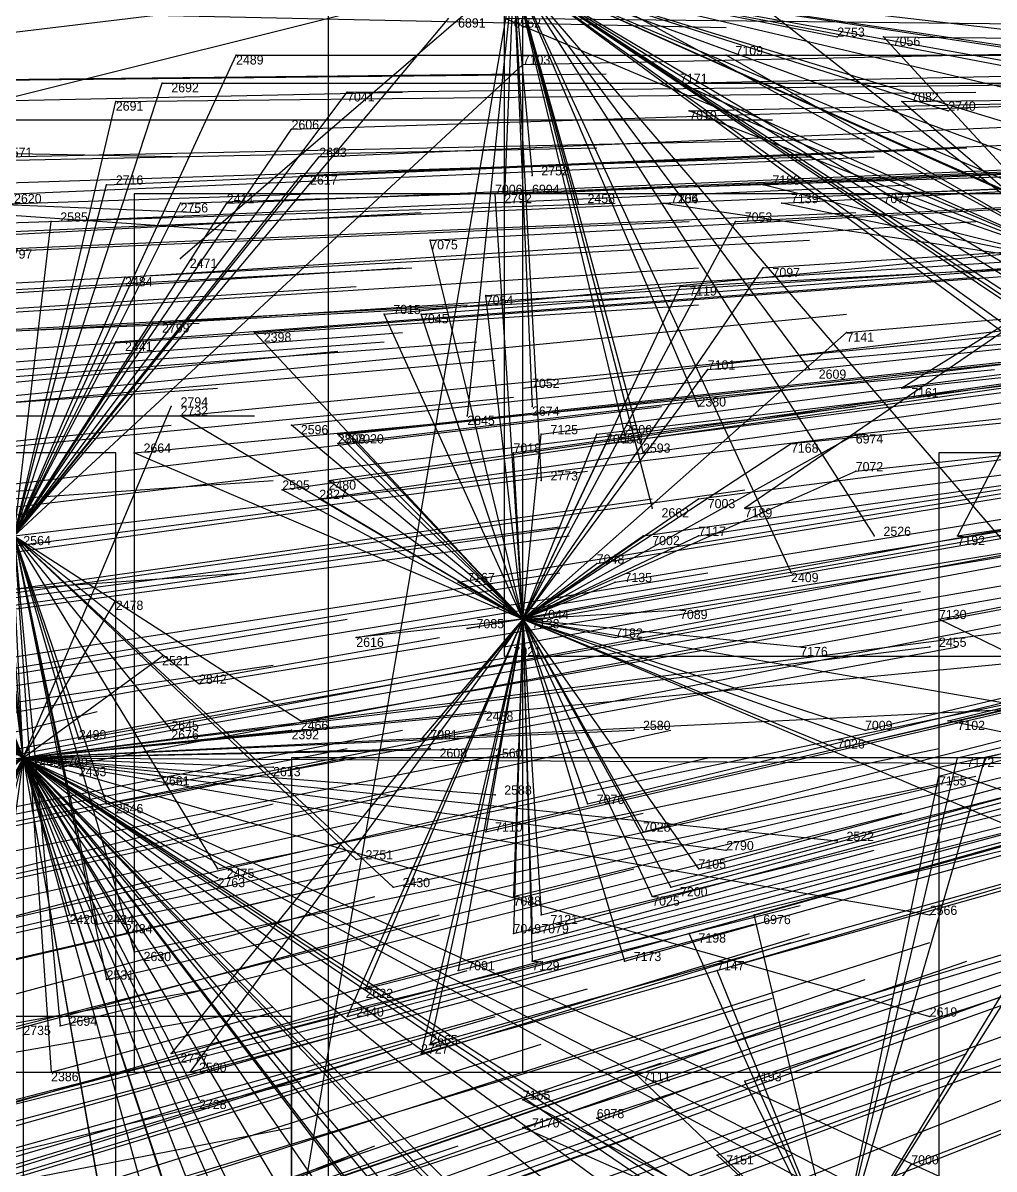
# Model space of a CAD drawing. Extents: x -0.5 to 0.59, y -0.5 to 0.59.
# Drawn here: x -0.406 to -0.301, y -0.1195 to 0.0045 of the extents above; entities that cross this region are included whole.
import ezdxf

# ---------------------------------------------------------------- set-up
doc = ezdxf.new("R2010")
doc.units = 0
for name, color, linetype in [('Clients', 3, 'CONTINUOUS'), ('Facilities', 3, 'CONTINUOUS'), ('Facilities_lines', 3, 'CONTINUOUS'), ('Min_max_boxes', 1, 'CONTINUOUS'), ('Normals', 1, 'CONTINUOUS'), ('Source_points', 5, 'CONTINUOUS'), ('Text', 3, 'CONTINUOUS')]:
    doc.layers.add(name, color=color, linetype=linetype)

msp = doc.modelspace()

# ---------------------------------------------------------------- linework, layer by layer
at = {"layer": 'Clients', "color": 5}
for p in [(-0.318, 0.003, -1.25), (-0.313, 0.003, -0.782), (-0.383, 0.001, -0.959), (-0.352, 0, -0.881), (-0.33, 0.001, -0.824), (-0.391, -0.002, -0.977), (-0.335, -0.002, -0.838), (-0.371, -0.003, -0.928), (-0.396, -0.004, -0.991), (-0.311, -0.004, -0.777), (-0.334, -0.005, -0.836), (-0.306, -0.005, -1.25), (-0.377, -0.007, -0.943), (-0.374, -0.01, -0.936), (-0.376, -0.012, -0.94), (-0.351, -0.012, -1.25), (-0.397, -0.013, -0.992), (-0.326, -0.013, -0.815), (-0.355, -0.014, -0.889), (-0.352, -0.014, -0.88), (-0.313, -0.014, -0.784), (-0.389, -0.015, -0.973), (-0.384, -0.015, -0.961), (-0.354, -0.015, -1.25), (-0.346, -0.015, -1.25), (-0.337, -0.015, -0.843), (-0.337, -0.015, -0.843), (-0.324, -0.015, -0.811), (-0.403, -0.017, -1.008), (-0.329, -0.017, -0.823), (-0.362, -0.019, -0.907), (-0.389, -0.021, -1.25), (-0.326, -0.022, -0.816), (-0.395, -0.023, -0.99), (-0.335, -0.024, -0.839), (-0.356, -0.025, -0.893), (-0.367, -0.027, -0.919), (-0.363, -0.027, -0.911), (-0.392, -0.028, -0.982), (-0.381, -0.029, -0.954), (-0.317, -0.029, -0.797), (-0.396, -0.03, -0.992), (-0.332, -0.033, -0.834), (-0.321, -0.033, -1.25), (-0.352, -0.035, -0.884), (-0.311, -0.035, -0.782), (-0.39, -0.037, -1.25), (-0.351, -0.037, -1.25), (-0.333, -0.037, -1.25), (-0.389, -0.038, -0.978), (-0.358, -0.038, -1.25), (-0.377, -0.039, -0.947), (-0.372, -0.04, -0.936), (-0.371, -0.04, -0.932), (-0.35, -0.04, -0.88), (-0.344, -0.04, -0.865), (-0.341, -0.04, -1.25), (-0.316, -0.04, -0.796), (-0.394, -0.042, -0.99), (-0.372, -0.041, -0.937), (-0.353, -0.042, -0.89), (-0.343, -0.041, -0.862), (-0.339, -0.042, -1.25), (-0.323, -0.041, -0.815), (-0.316, -0.044, -0.798), (-0.373, -0.045, -0.94), (-0.35, -0.045, -1.25), (-0.378, -0.046, -0.953), (-0.374, -0.047, -0.943), (-0.333, -0.047, -0.841), (-0.338, -0.048, -1.25), (-0.328, -0.048, -0.83), (-0.339, -0.051, -0.857), (-0.333, -0.051, -0.843), (-0.314, -0.051, -1.25), (-0.305, -0.051, -0.774), (-0.344, -0.054, -0.871), (-0.323, -0.055, -1.25), (-0.359, -0.056, -0.907), (-0.342, -0.056, -0.866), (-0.396, -0.058, -1.25), (-0.335, -0.059, -0.851), (-0.35, -0.06, -0.888), (-0.307, -0.06, -0.782), (-0.37, -0.062, -0.939), (-0.358, -0.061, -0.907), (-0.342, -0.062, -0.87), (-0.354, -0.063, -0.898), (-0.322, -0.063, -0.821), (-0.308, -0.063, -1.25), (-0.391, -0.064, -1.25), (-0.387, -0.067, -0.982), (-0.356, -0.07, -1.25), (-0.376, -0.071, -0.958), (-0.306, -0.071, -0.784), (-0.4, -0.073, -1.016), (-0.39, -0.072, -1.25), (-0.39, -0.072, -0.991), (-0.377, -0.072, -1.25), (-0.363, -0.073, -0.926), (-0.34, -0.072, -1.25), (-0.315, -0.072, -0.808), (-0.362, -0.074, -1.25), (-0.355, -0.074, -1.25), (-0.318, -0.074, -0.816), (-0.305, -0.075, -0.785), (-0.302, -0.075, -0.777), (-0.402, -0.076, -1.023), (-0.4, -0.076, -1.25), (-0.379, -0.076, -1.25), (-0.391, -0.077, -1.25), (-0.307, -0.077, -0.792), (-0.355, -0.079, -1.25), (-0.397, -0.08, -1.011), (-0.345, -0.08, -0.885), (-0.356, -0.083, -0.913), (-0.339, -0.083, -0.873), (-0.318, -0.084, -1.25), (-0.33, -0.085, -1.25), (-0.37, -0.086, -0.948), (-0.385, -0.087, -0.986), (-0.385, -0.088, -1.25), (-0.333, -0.087, -0.861), (-0.366, -0.089, -0.941), (-0.336, -0.089, -0.869), (-0.353, -0.09, -0.911), (-0.338, -0.09, -0.875), (-0.401, -0.092, -1.25), (-0.398, -0.093, -1.021), (-0.395, -0.093, -1.25), (-0.35, -0.092, -0.905), (-0.327, -0.092, -0.848), (-0.308, -0.092, -1.25), (-0.353, -0.094, -0.913), (-0.351, -0.094, -0.908), (-0.334, -0.094, -0.867), (-0.394, -0.096, -1.013), (-0.351, -0.097, -0.912), (-0.341, -0.097, -0.885), (-0.397, -0.099, -1.023), (-0.359, -0.098, -0.929), (-0.331, -0.098, -0.864), (-0.369, -0.1, -0.956), (-0.402, -0.104, -1.037), (-0.371, -0.103, -0.962), (-0.308, -0.103, -1.25), (-0.406, -0.105, -1.25), (-0.362, -0.106, -0.944), (-0.39, -0.107, -1.01), (-0.363, -0.107, -0.947), (-0.403, -0.109, -1.045), (-0.388, -0.109, -1.006), (-0.34, -0.109, -0.892), (-0.328, -0.11, -0.864), (-0.387, -0.112, -1.25), (-0.352, -0.112, -0.924), (-0.344, -0.114, -0.906), (-0.352, -0.115, -0.925), (-0.331, -0.118, -0.877), (-0.31, -0.119, -0.831)]:
    msp.add_point(p, dxfattribs=at)
at = {"layer": 'Facilities', "color": 3}
for p in [(-0.352, -0.06, -0.893), (-0.406, -0.075, -1.25)]:
    msp.add_point(p, dxfattribs=at)
at = {"layer": 'Facilities_lines', "color": 3}
for p, q in [((-0.406, -0.075, -1.25), (-0.417, 0.139, -1.25)), ((-0.406, -0.075, -1.25), (-0.423, 0.138, -1.25)), ((-0.406, -0.075, -1.25), (-0.429, 0.137, -1.25)), ((-0.406, -0.075, -1.25), (-0.455, 0.015, -1.25)), ((-0.406, -0.075, -1.25), (-0.451, 0.015, -1.25)), ((-0.406, -0.075, -1.25), (-0.446, 0.014, -1.25)), ((-0.353, 0.01, -1.25), (-0.419, 0.002, -1.25)), ((-0.353, 0.01, -1.25), (-0.413, -0.005, -1.25)), ((-0.353, 0.01, -1.25), (-0.389, -0.021, -1.25)), ((-0.353, 0.01, -1.25), (-0.387, -0.188, -1.25)), ((-0.353, 0.01, -1.25), (-0.358, -0.038, -1.25)), ((-0.353, 0.01, -1.25), (-0.354, -0.015, -1.25)), ((-0.353, 0.01, -1.25), (-0.323, -0.055, -1.25)), ((-0.353, 0.01, -1.25), (-0.341, -0.04, -1.25)), ((-0.353, 0.01, -1.25), (-0.314, -0.051, -1.25)), ((-0.353, 0.01, -1.25), (-0.339, -0.042, -1.25)), ((-0.353, 0.01, -1.25), (-0.275, -0.046, -1.25)), ((-0.353, 0.01, -1.25), (-0.298, -0.054, -1.25)), ((-0.353, 0.01, -1.25), (-0.338, -0.048, -1.25)), ((-0.353, 0.01, -1.25), (-0.256, -0.055, -1.25)), ((-0.353, 0.01, -1.25), (-0.35, -0.045, -1.25)), ((-0.353, 0.01, -1.25), (-0.281, -0.043, -1.25)), ((-0.353, 0.01, -1.25), (-0.333, -0.037, -1.25)), ((-0.353, 0.01, -1.25), (-0.282, -0.037, -1.25)), ((-0.353, 0.01, -1.25), (-0.351, -0.037, -1.25)), ((-0.353, 0.01, -1.25), (-0.282, -0.034, -1.25)), ((-0.353, 0.01, -1.25), (-0.321, -0.033, -1.25)), ((-0.353, 0.01, -1.25), (-0.289, -0.028, -1.25)), ((-0.353, 0.01, -1.25), (-0.29, -0.031, -1.25)), ((-0.353, 0.01, -1.25), (-0.346, -0.015, -1.25)), ((-0.353, 0.01, -1.25), (-0.351, -0.012, -1.25)), ((-0.353, 0.01, -1.25), (-0.318, 0.003, -1.25)), ((-0.353, 0.01, -1.25), (-0.299, -0.014, -1.25)), ((-0.353, 0.01, -1.25), (-0.249, -0.006, -1.25)), ((-0.353, 0.01, -1.25), (-0.238, -0.012, -1.25)), ((-0.353, 0.01, -1.25), (-0.285, -0.006, -1.25)), ((-0.353, 0.01, -1.25), (-0.275, -0.023, -1.25)), ((-0.353, 0.01, -1.25), (-0.259, -0.007, -1.25)), ((-0.353, 0.01, -1.25), (-0.306, -0.005, -1.25)), ((-0.353, 0.01, -1.25), (-0.259, -0.032, -1.25)), ((-0.353, 0.01, -1.25), (-0.293, 0.001, -1.25)), ((-0.353, 0.01, -1.25), (-0.293, 0.003, -1.25)), ((-0.353, 0.01, -1.25), (-0.235, -0.026, -1.25)), ((-0.353, 0.01, -1.25), (-0.219, -0.039, -1.25)), ((-0.29, -0.022, -0.728), (-0.343, 0.007, -0.857)), ((-0.29, -0.022, -0.728), (-0.327, 0.007, -0.819)), ((-0.407, -0.051, -1.025), (-0.36, 0.005, -0.9)), ((-0.29, -0.022, -0.728), (-0.354, 0.005, -0.885)), ((-0.406, -0.075, -1.25), (-0.437, 0.003, -1.25)), ((-0.29, -0.022, -0.728), (-0.313, 0.003, -0.782)), ((-0.406, -0.075, -1.25), (-0.475, 0, -1.25)), ((-0.407, -0.051, -1.025), (-0.383, 0.001, -0.959)), ((-0.407, -0.051, -1.025), (-0.352, 0, -0.881)), ((-0.29, -0.022, -0.728), (-0.33, 0.001, -0.824)), ((-0.406, -0.075, -1.25), (-0.479, -0.001, -1.25)), ((-0.407, -0.051, -1.025), (-0.391, -0.002, -0.977)), ((-0.29, -0.022, -0.728), (-0.335, -0.002, -0.838)), ((-0.407, -0.051, -1.025), (-0.371, -0.003, -0.928)), ((-0.407, -0.051, -1.025), (-0.396, -0.004, -0.991)), ((-0.29, -0.022, -0.728), (-0.311, -0.004, -0.777)), ((-0.406, -0.075, -1.25), (-0.447, -0.006, -1.25)), ((-0.29, -0.022, -0.728), (-0.334, -0.005, -0.836)), ((-0.407, -0.051, -1.025), (-0.377, -0.007, -0.943)), ((-0.407, -0.051, -1.025), (-0.374, -0.01, -0.936)), ((-0.407, -0.051, -1.025), (-0.376, -0.012, -0.94)), ((-0.407, -0.051, -1.025), (-0.397, -0.013, -0.992)), ((-0.29, -0.022, -0.728), (-0.326, -0.013, -0.815)), ((-0.352, -0.06, -0.893), (-0.355, -0.014, -0.889)), ((-0.352, -0.06, -0.893), (-0.352, -0.014, -0.88)), ((-0.29, -0.022, -0.728), (-0.313, -0.014, -0.784)), ((-0.407, -0.051, -1.025), (-0.384, -0.015, -0.961)), ((-0.407, -0.051, -1.025), (-0.389, -0.015, -0.973)), ((-0.29, -0.022, -0.728), (-0.337, -0.015, -0.843)), ((-0.29, -0.022, -0.728), (-0.337, -0.015, -0.843)), ((-0.29, -0.022, -0.728), (-0.324, -0.015, -0.811)), ((-0.406, -0.075, -1.25), (-0.465, -0.017, -1.25)), ((-0.407, -0.051, -1.025), (-0.403, -0.017, -1.008)), ((-0.352, -0.06, -0.893), (-0.329, -0.017, -0.823)), ((-0.352, -0.06, -0.893), (-0.362, -0.019, -0.907)), ((-0.406, -0.075, -1.25), (-0.413, -0.02, -1.25)), ((-0.352, -0.06, -0.893), (-0.326, -0.022, -0.816)), ((-0.29, -0.022, -0.728), (-0.328, -0.048, -0.83)), ((-0.29, -0.022, -0.728), (-0.311, -0.035, -0.782)), ((-0.29, -0.022, -0.728), (-0.305, -0.051, -0.774)), ((-0.407, -0.051, -1.025), (-0.395, -0.023, -0.99)), ((-0.352, -0.06, -0.893), (-0.335, -0.024, -0.839)), ((-0.406, -0.075, -1.25), (-0.445, -0.026, -1.25)), ((-0.352, -0.06, -0.893), (-0.356, -0.025, -0.893)), ((-0.352, -0.06, -0.893), (-0.367, -0.027, -0.919)), ((-0.352, -0.06, -0.893), (-0.363, -0.027, -0.911)), ((-0.406, -0.075, -1.25), (-0.434, -0.028, -1.25)), ((-0.407, -0.051, -1.025), (-0.392, -0.028, -0.982)), ((-0.352, -0.06, -0.893), (-0.381, -0.029, -0.954)), ((-0.352, -0.06, -0.893), (-0.317, -0.029, -0.797)), ((-0.406, -0.075, -1.25), (-0.47, -0.03, -1.25)), ((-0.407, -0.051, -1.025), (-0.396, -0.03, -0.992)), ((-0.352, -0.06, -0.893), (-0.332, -0.033, -0.834)), ((-0.352, -0.06, -0.893), (-0.352, -0.035, -0.884)), ((-0.406, -0.075, -1.25), (-0.433, -0.037, -1.25)), ((-0.406, -0.075, -1.25), (-0.39, -0.037, -1.25)), ((-0.352, -0.06, -0.893), (-0.389, -0.038, -0.978)), ((-0.352, -0.06, -0.893), (-0.377, -0.039, -0.947)), ((-0.352, -0.06, -0.893), (-0.372, -0.04, -0.936)), ((-0.352, -0.06, -0.893), (-0.371, -0.04, -0.932)), ((-0.352, -0.06, -0.893), (-0.316, -0.04, -0.796)), ((-0.352, -0.06, -0.893), (-0.344, -0.04, -0.865)), ((-0.352, -0.06, -0.893), (-0.35, -0.04, -0.88)), ((-0.406, -0.075, -1.25), (-0.442, -0.041, -1.25)), ((-0.352, -0.06, -0.893), (-0.394, -0.042, -0.99)), ((-0.352, -0.06, -0.893), (-0.372, -0.041, -0.937)), ((-0.352, -0.06, -0.893), (-0.353, -0.042, -0.89)), ((-0.352, -0.06, -0.893), (-0.343, -0.041, -0.862)), ((-0.352, -0.06, -0.893), (-0.323, -0.041, -0.815)), ((-0.352, -0.06, -0.893), (-0.316, -0.044, -0.798)), ((-0.352, -0.06, -0.893), (-0.373, -0.045, -0.94)), ((-0.406, -0.075, -1.25), (-0.436, -0.047, -1.25)), ((-0.352, -0.06, -0.893), (-0.378, -0.046, -0.953)), ((-0.352, -0.06, -0.893), (-0.374, -0.047, -0.943)), ((-0.352, -0.06, -0.893), (-0.333, -0.047, -0.841)), ((-0.407, -0.051, -1.025), (-0.403, -0.109, -1.045)), ((-0.407, -0.051, -1.025), (-0.398, -0.093, -1.021)), ((-0.407, -0.051, -1.025), (-0.366, -0.089, -0.941)), ((-0.407, -0.051, -1.025), (-0.376, -0.071, -0.958)), ((-0.407, -0.051, -1.025), (-0.385, -0.087, -0.986)), ((-0.407, -0.051, -1.025), (-0.4, -0.073, -1.016)), ((-0.407, -0.051, -1.025), (-0.397, -0.099, -1.023)), ((-0.407, -0.051, -1.025), (-0.397, -0.08, -1.011)), ((-0.407, -0.051, -1.025), (-0.394, -0.096, -1.013)), ((-0.407, -0.051, -1.025), (-0.39, -0.072, -0.991)), ((-0.407, -0.051, -1.025), (-0.402, -0.104, -1.037)), ((-0.407, -0.051, -1.025), (-0.37, -0.086, -0.948)), ((-0.407, -0.051, -1.025), (-0.402, -0.076, -1.023)), ((-0.407, -0.051, -1.025), (-0.387, -0.067, -0.982)), ((-0.352, -0.06, -0.893), (-0.339, -0.051, -0.857)), ((-0.352, -0.06, -0.893), (-0.333, -0.051, -0.843)), ((-0.406, -0.075, -1.25), (-0.446, -0.054, -1.25)), ((-0.352, -0.06, -0.893), (-0.344, -0.054, -0.871)), ((-0.352, -0.06, -0.893), (-0.359, -0.056, -0.907)), ((-0.352, -0.06, -0.893), (-0.342, -0.056, -0.866)), ((-0.406, -0.075, -1.25), (-0.396, -0.058, -1.25)), ((-0.352, -0.06, -0.893), (-0.335, -0.059, -0.851)), ((-0.406, -0.075, -1.25), (-0.289, -0.06, -1.25)), ((-0.352, -0.06, -0.893), (-0.39, -0.107, -1.01)), ((-0.352, -0.06, -0.893), (-0.388, -0.109, -1.006)), ((-0.352, -0.06, -0.893), (-0.371, -0.103, -0.962)), ((-0.352, -0.06, -0.893), (-0.37, -0.062, -0.939)), ((-0.352, -0.06, -0.893), (-0.369, -0.1, -0.956)), ((-0.352, -0.06, -0.893), (-0.363, -0.073, -0.926)), ((-0.352, -0.06, -0.893), (-0.363, -0.107, -0.947)), ((-0.352, -0.06, -0.893), (-0.362, -0.106, -0.944)), ((-0.352, -0.06, -0.893), (-0.359, -0.098, -0.929)), ((-0.352, -0.06, -0.893), (-0.358, -0.061, -0.907)), ((-0.352, -0.06, -0.893), (-0.356, -0.083, -0.913)), ((-0.352, -0.06, -0.893), (-0.354, -0.063, -0.898)), ((-0.352, -0.06, -0.893), (-0.353, -0.094, -0.913)), ((-0.352, -0.06, -0.893), (-0.353, -0.09, -0.911)), ((-0.352, -0.06, -0.893), (-0.35, -0.06, -0.888)), ((-0.352, -0.06, -0.893), (-0.298, -0.083, -0.773)), ((-0.352, -0.06, -0.893), (-0.338, -0.09, -0.875)), ((-0.352, -0.06, -0.893), (-0.339, -0.083, -0.873)), ((-0.352, -0.06, -0.893), (-0.345, -0.08, -0.885)), ((-0.352, -0.06, -0.893), (-0.351, -0.094, -0.908)), ((-0.352, -0.06, -0.893), (-0.296, -0.08, -0.766)), ((-0.352, -0.06, -0.893), (-0.333, -0.087, -0.861)), ((-0.352, -0.06, -0.893), (-0.35, -0.092, -0.905)), ((-0.352, -0.06, -0.893), (-0.351, -0.097, -0.912)), ((-0.352, -0.06, -0.893), (-0.315, -0.072, -0.808)), ((-0.352, -0.06, -0.893), (-0.318, -0.074, -0.816)), ((-0.352, -0.06, -0.893), (-0.341, -0.097, -0.885)), ((-0.352, -0.06, -0.893), (-0.322, -0.063, -0.821)), ((-0.352, -0.06, -0.893), (-0.342, -0.062, -0.87)), ((-0.352, -0.06, -0.893), (-0.283, -0.072, -0.731)), ((-0.352, -0.06, -0.893), (-0.336, -0.089, -0.869)), ((-0.268, -0.079, -0.698), (-0.307, -0.06, -0.782)), ((-0.406, -0.075, -1.25), (-0.26, -0.061, -1.25)), ((-0.406, -0.075, -1.25), (-0.308, -0.063, -1.25)), ((-0.406, -0.075, -1.25), (-0.391, -0.064, -1.25)), ((-0.406, -0.075, -1.25), (-0.264, -0.068, -1.25)), ((-0.406, -0.075, -1.25), (-0.356, -0.07, -1.25)), ((-0.268, -0.079, -0.698), (-0.306, -0.071, -0.784)), ((-0.406, -0.075, -1.25), (-0.377, -0.072, -1.25)), ((-0.406, -0.075, -1.25), (-0.34, -0.072, -1.25)), ((-0.406, -0.075, -1.25), (-0.39, -0.072, -1.25)), ((-0.406, -0.075, -1.25), (-0.355, -0.074, -1.25)), ((-0.406, -0.075, -1.25), (-0.362, -0.074, -1.25)), ((-0.406, -0.075, -1.25), (-0.455, -0.093, -1.25)), ((-0.406, -0.075, -1.25), (-0.437, -0.089, -1.25)), ((-0.406, -0.075, -1.25), (-0.433, -0.099, -1.25)), ((-0.406, -0.075, -1.25), (-0.431, -0.144, -1.25)), ((-0.406, -0.075, -1.25), (-0.426, -0.078, -1.25)), ((-0.406, -0.075, -1.25), (-0.425, -0.149, -1.25)), ((-0.406, -0.075, -1.25), (-0.425, -0.118, -1.25)), ((-0.406, -0.075, -1.25), (-0.423, -0.087, -1.25)), ((-0.406, -0.075, -1.25), (-0.422, -0.106, -1.25)), ((-0.406, -0.075, -1.25), (-0.421, -0.103, -1.25)), ((-0.406, -0.075, -1.25), (-0.415, -0.139, -1.25)), ((-0.406, -0.075, -1.25), (-0.342, -0.153, -1.25)), ((-0.406, -0.075, -1.25), (-0.328, -0.128, -1.25)), ((-0.406, -0.075, -1.25), (-0.266, -0.147, -1.25)), ((-0.406, -0.075, -1.25), (-0.286, -0.153, -1.25)), ((-0.406, -0.075, -1.25), (-0.4, -0.076, -1.25)), ((-0.406, -0.075, -1.25), (-0.395, -0.093, -1.25)), ((-0.406, -0.075, -1.25), (-0.351, -0.14, -1.25)), ((-0.406, -0.075, -1.25), (-0.401, -0.092, -1.25)), ((-0.406, -0.075, -1.25), (-0.237, -0.076, -1.25)), ((-0.406, -0.075, -1.25), (-0.286, -0.14, -1.25)), ((-0.406, -0.075, -1.25), (-0.337, -0.165, -1.25)), ((-0.406, -0.075, -1.25), (-0.392, -0.155, -1.25)), ((-0.406, -0.075, -1.25), (-0.352, -0.146, -1.25)), ((-0.406, -0.075, -1.25), (-0.318, -0.084, -1.25)), ((-0.406, -0.075, -1.25), (-0.355, -0.126, -1.25)), ((-0.406, -0.075, -1.25), (-0.366, -0.196, -1.25)), ((-0.406, -0.075, -1.25), (-0.266, -0.139, -1.25)), ((-0.406, -0.075, -1.25), (-0.308, -0.092, -1.25)), ((-0.406, -0.075, -1.25), (-0.406, -0.13, -1.25)), ((-0.406, -0.075, -1.25), (-0.355, -0.079, -1.25)), ((-0.406, -0.075, -1.25), (-0.377, -0.141, -1.25)), ((-0.406, -0.075, -1.25), (-0.379, -0.076, -1.25)), ((-0.406, -0.075, -1.25), (-0.308, -0.103, -1.25)), ((-0.406, -0.075, -1.25), (-0.293, -0.15, -1.25)), ((-0.406, -0.075, -1.25), (-0.391, -0.077, -1.25)), ((-0.406, -0.075, -1.25), (-0.393, -0.149, -1.25)), ((-0.406, -0.075, -1.25), (-0.282, -0.166, -1.25)), ((-0.406, -0.075, -1.25), (-0.359, -0.154, -1.25)), ((-0.406, -0.075, -1.25), (-0.367, -0.156, -1.25)), ((-0.406, -0.075, -1.25), (-0.387, -0.112, -1.25)), ((-0.406, -0.075, -1.25), (-0.406, -0.105, -1.25)), ((-0.406, -0.075, -1.25), (-0.355, -0.149, -1.25)), ((-0.406, -0.075, -1.25), (-0.326, -0.159, -1.25)), ((-0.406, -0.075, -1.25), (-0.385, -0.088, -1.25)), ((-0.406, -0.075, -1.25), (-0.38, -0.142, -1.25)), ((-0.406, -0.075, -1.25), (-0.33, -0.085, -1.25)), ((-0.406, -0.075, -1.25), (-0.381, -0.151, -1.25)), ((-0.406, -0.075, -1.25), (-0.374, -0.191, -1.25)), ((-0.406, -0.075, -1.25), (-0.343, -0.126, -1.25)), ((-0.406, -0.075, -1.25), (-0.347, -0.136, -1.25)), ((-0.318, -0.13, -0.86), (-0.302, -0.075, -0.777)), ((-0.318, -0.13, -0.86), (-0.305, -0.075, -0.785)), ((-0.318, -0.13, -0.86), (-0.307, -0.077, -0.792)), ((-0.318, -0.13, -0.86), (-0.289, -0.084, -0.753)), ((-0.318, -0.13, -0.86), (-0.327, -0.092, -0.848)), ((-0.318, -0.13, -0.86), (-0.295, -0.092, -0.772)), ((-0.318, -0.13, -0.86), (-0.334, -0.094, -0.867)), ((-0.318, -0.13, -0.86), (-0.331, -0.098, -0.864)), ((-0.318, -0.13, -0.86), (-0.34, -0.109, -0.892)), ((-0.318, -0.13, -0.86), (-0.328, -0.11, -0.864)), ((-0.318, -0.13, -0.86), (-0.352, -0.112, -0.924)), ((-0.318, -0.13, -0.86), (-0.344, -0.114, -0.906)), ((-0.318, -0.13, -0.86), (-0.352, -0.115, -0.925)), ((-0.318, -0.13, -0.86), (-0.331, -0.118, -0.877)), ((-0.318, -0.13, -0.86), (-0.31, -0.119, -0.831))]:
    msp.add_line(p, q, dxfattribs=at)
at = {"layer": 'Min_max_boxes', "color": 1}
for p, q in [((-0.354, 0.035, -0.885), (-0.354, -0.064, -0.885)), ((-0.354, 0.035, -0.566), (-0.354, -0.064, -0.566)), ((-0.373, -0.3, -1.25), (-0.373, 0.031, -1.25)), ((-0.373, -0.3, -1.237), (-0.373, 0.031, -1.237)), ((-0.352, -0.109, -1.178), (-0.352, 0.009, -1.178)), ((-0.352, -0.109, -0.881), (-0.352, 0.009, -0.881)), ((-0.283, -0.014, -1.01), (-0.394, -0.014, -1.01)), ((-0.394, -0.014, -1.01), (-0.394, -0.109, -1.01)), ((-0.283, -0.014, -0.731), (-0.394, -0.014, -0.731)), ((-0.394, -0.014, -0.731), (-0.394, -0.109, -0.731)), ((-0.394, -0.014, -1.01), (-0.394, -0.014, -0.731)), ((-0.396, -0.042, -1.25), (-0.496, -0.042, -1.25)), ((-0.396, -0.042, -1.199), (-0.496, -0.042, -1.199)), ((-0.396, -0.298, -1.25), (-0.396, -0.042, -1.25)), ((-0.396, -0.298, -1.199), (-0.396, -0.042, -1.199)), ((-0.396, -0.042, -1.25), (-0.396, -0.042, -1.199)), ((-0.224, -0.042, -0.825), (-0.307, -0.042, -0.825)), ((-0.307, -0.042, -0.825), (-0.307, -0.136, -0.825)), ((-0.224, -0.042, -0.582), (-0.307, -0.042, -0.582)), ((-0.307, -0.042, -0.582), (-0.307, -0.136, -0.582)), ((-0.307, -0.042, -0.825), (-0.307, -0.042, -0.582)), ((-0.354, -0.064, -0.885), (-0.226, -0.064, -0.885)), ((-0.354, -0.064, -0.566), (-0.226, -0.064, -0.566)), ((-0.354, -0.064, -0.885), (-0.354, -0.064, -0.566)), ((-0.265, -0.075, -1.01), (-0.377, -0.075, -1.01)), ((-0.377, -0.075, -1.01), (-0.377, -0.178, -1.01)), ((-0.265, -0.075, -0.741), (-0.377, -0.075, -0.741)), ((-0.377, -0.075, -0.741), (-0.377, -0.178, -0.741)), ((-0.377, -0.075, -1.01), (-0.377, -0.075, -0.741)), ((-0.377, -0.103, -1.219), (-0.475, -0.103, -1.219)), ((-0.377, -0.103, -1.018), (-0.475, -0.103, -1.018)), ((-0.377, -0.227, -1.219), (-0.377, -0.103, -1.219)), ((-0.377, -0.227, -1.018), (-0.377, -0.103, -1.018)), ((-0.377, -0.103, -1.219), (-0.377, -0.103, -1.018)), ((-0.468, -0.109, -1.178), (-0.352, -0.109, -1.178)), ((-0.468, -0.109, -0.881), (-0.352, -0.109, -0.881)), ((-0.394, -0.109, -1.01), (-0.283, -0.109, -1.01)), ((-0.394, -0.109, -0.731), (-0.283, -0.109, -0.731)), ((-0.394, -0.109, -1.01), (-0.394, -0.109, -0.731)), ((-0.352, -0.109, -1.178), (-0.352, -0.109, -0.881))]:
    msp.add_line(p, q, dxfattribs=at)
at = {"layer": 'Normals', "color": 1}
for p, q in [((-0.423, 0.006, -1.057), (-0.33, 0.004, -1.094)), ((-0.354, 0.005, -0.885), (-0.261, 0.004, -0.923)), ((-0.318, 0.003, -1.25), (-0.318, 0.003, -1.15)), ((-0.313, 0.003, -0.782), (-0.22, 0.002, -0.819)), ((-0.352, 0, -0.881), (-0.26, 0.002, -0.918)), ((-0.383, 0.001, -0.959), (-0.291, 0.001, -0.996)), ((-0.335, -0.002, -0.838), (-0.242, 0, -0.875)), ((-0.33, 0.001, -0.824), (-0.237, 0.001, -0.861)), ((-0.445, -0.002, -1.113), (-0.352, -0.001, -1.15)), ((-0.436, -0.002, -1.09), (-0.343, -0.001, -1.127)), ((-0.391, -0.002, -0.977), (-0.298, -0.002, -1.015)), ((-0.371, -0.003, -0.928), (-0.279, -0.002, -0.966)), ((-0.458, -0.005, -1.145), (-0.365, -0.003, -1.183)), ((-0.396, -0.004, -0.991), (-0.303, -0.003, -1.028)), ((-0.334, -0.005, -0.836), (-0.241, -0.003, -0.873)), ((-0.311, -0.004, -0.777), (-0.218, -0.003, -0.815)), ((-0.377, -0.007, -0.943), (-0.284, -0.004, -0.98)), ((-0.418, -0.006, -1.044), (-0.325, -0.006, -1.081)), ((-0.374, -0.01, -0.936), (-0.282, -0.006, -0.974)), ((-0.306, -0.005, -1.25), (-0.306, -0.005, -1.15)), ((-0.487, -0.008, -1.218), (-0.388, -0.01, -1.204)), ((-0.408, -0.01, -1.021), (-0.315, -0.008, -1.058)), ((-0.376, -0.012, -0.94), (-0.283, -0.008, -0.977)), ((-0.437, -0.011, -1.092), (-0.344, -0.009, -1.129)), ((-0.397, -0.013, -0.992), (-0.304, -0.009, -1.029)), ((-0.326, -0.013, -0.815), (-0.233, -0.009, -0.853)), ((-0.483, -0.011, -1.208), (-0.383, -0.018, -1.208)), ((-0.414, -0.013, -1.034), (-0.321, -0.01, -1.071)), ((-0.407, -0.014, -1.018), (-0.314, -0.01, -1.055)), ((-0.384, -0.015, -0.961), (-0.291, -0.011, -0.998)), ((-0.355, -0.014, -0.889), (-0.263, -0.01, -0.927)), ((-0.352, -0.014, -0.88), (-0.259, -0.01, -0.918)), ((-0.337, -0.015, -0.843), (-0.244, -0.011, -0.88)), ((-0.337, -0.015, -0.843), (-0.244, -0.011, -0.88)), ((-0.324, -0.015, -0.811), (-0.231, -0.01, -0.848)), ((-0.313, -0.014, -0.784), (-0.22, -0.01, -0.821)), ((-0.486, -0.012, -1.216), (-0.387, -0.016, -1.206)), ((-0.389, -0.015, -0.973), (-0.296, -0.012, -1.011)), ((-0.351, -0.012, -1.25), (-0.351, -0.012, -1.15)), ((-0.329, -0.017, -0.823), (-0.236, -0.012, -0.861)), ((-0.403, -0.017, -1.008), (-0.31, -0.013, -1.045)), ((-0.468, -0.017, -1.171), (-0.375, -0.014, -1.208)), ((-0.362, -0.019, -0.907), (-0.27, -0.014, -0.945)), ((-0.456, -0.021, -1.142), (-0.363, -0.016, -1.179)), ((-0.435, -0.018, -1.088), (-0.342, -0.015, -1.125)), ((-0.429, -0.019, -1.074), (-0.336, -0.015, -1.111)), ((-0.409, -0.02, -1.024), (-0.316, -0.016, -1.061)), ((-0.354, -0.015, -1.25), (-0.354, -0.015, -1.15)), ((-0.346, -0.015, -1.25), (-0.346, -0.015, -1.15)), ((-0.326, -0.022, -0.816), (-0.234, -0.016, -0.854)), ((-0.427, -0.021, -1.068), (-0.334, -0.017, -1.105)), ((-0.395, -0.023, -0.99), (-0.303, -0.017, -1.027)), ((-0.367, -0.027, -0.919), (-0.274, -0.018, -0.956)), ((-0.414, -0.024, -1.037), (-0.321, -0.019, -1.074)), ((-0.356, -0.025, -0.893), (-0.264, -0.019, -0.931)), ((-0.335, -0.024, -0.839), (-0.242, -0.019, -0.877)), ((-0.389, -0.021, -1.25), (-0.389, -0.021, -1.15)), ((-0.363, -0.027, -0.911), (-0.271, -0.02, -0.949)), ((-0.317, -0.029, -0.797), (-0.225, -0.021, -0.835)), ((-0.458, -0.028, -1.147), (-0.365, -0.022, -1.184)), ((-0.456, -0.027, -1.143), (-0.364, -0.022, -1.18)), ((-0.426, -0.028, -1.067), (-0.333, -0.022, -1.104)), ((-0.392, -0.028, -0.982), (-0.299, -0.022, -1.018)), ((-0.381, -0.029, -0.954), (-0.288, -0.022, -0.991)), ((-0.396, -0.03, -0.992), (-0.303, -0.023, -1.028)), ((-0.463, -0.03, -1.159), (-0.37, -0.024, -1.196)), ((-0.352, -0.035, -0.884), (-0.26, -0.024, -0.921)), ((-0.451, -0.031, -1.13), (-0.358, -0.026, -1.166)), ((-0.429, -0.03, -1.075), (-0.336, -0.025, -1.112)), ((-0.425, -0.032, -1.067), (-0.333, -0.026, -1.104)), ((-0.332, -0.033, -0.834), (-0.24, -0.025, -0.872)), ((-0.311, -0.035, -0.782), (-0.218, -0.025, -0.819)), ((-0.409, -0.036, -1.027), (-0.317, -0.027, -1.064)), ((-0.486, -0.032, -1.218), (-0.387, -0.028, -1.209)), ((-0.35, -0.04, -0.88), (-0.258, -0.028, -0.917)), ((-0.458, -0.036, -1.148), (-0.365, -0.029, -1.185)), ((-0.389, -0.038, -0.978), (-0.297, -0.029, -1.015)), ((-0.377, -0.039, -0.947), (-0.284, -0.029, -0.984)), ((-0.353, -0.042, -0.89), (-0.261, -0.029, -0.927)), ((-0.344, -0.04, -0.865), (-0.252, -0.029, -0.902)), ((-0.343, -0.041, -0.862), (-0.25, -0.029, -0.9)), ((-0.465, -0.04, -1.166), (-0.372, -0.031, -1.203)), ((-0.459, -0.037, -1.151), (-0.367, -0.03, -1.189)), ((-0.45, -0.037, -1.128), (-0.357, -0.03, -1.164)), ((-0.372, -0.04, -0.936), (-0.28, -0.03, -0.973)), ((-0.372, -0.041, -0.937), (-0.28, -0.03, -0.974)), ((-0.371, -0.04, -0.932), (-0.278, -0.03, -0.969)), ((-0.316, -0.04, -0.796), (-0.224, -0.03, -0.834)), ((-0.447, -0.04, -1.123), (-0.355, -0.032, -1.16)), ((-0.373, -0.045, -0.94), (-0.281, -0.032, -0.977)), ((-0.323, -0.041, -0.815), (-0.231, -0.032, -0.853)), ((-0.394, -0.042, -0.99), (-0.301, -0.033, -1.026)), ((-0.378, -0.046, -0.953), (-0.286, -0.033, -0.989)), ((-0.321, -0.033, -1.25), (-0.321, -0.033, -1.15)), ((-0.374, -0.047, -0.943), (-0.282, -0.034, -0.979)), ((-0.316, -0.044, -0.798), (-0.224, -0.034, -0.836)), ((-0.484, -0.042, -1.216), (-0.385, -0.035, -1.215)), ((-0.333, -0.047, -0.841), (-0.241, -0.035, -0.878)), ((-0.445, -0.045, -1.118), (-0.353, -0.036, -1.156)), ((-0.429, -0.048, -1.08), (-0.337, -0.037, -1.118)), ((-0.408, -0.048, -1.028), (-0.316, -0.037, -1.066)), ((-0.39, -0.037, -1.25), (-0.39, -0.037, -1.15)), ((-0.351, -0.037, -1.25), (-0.351, -0.037, -1.15)), ((-0.333, -0.037, -1.25), (-0.333, -0.037, -1.15)), ((-0.333, -0.051, -0.843), (-0.242, -0.037, -0.88)), ((-0.328, -0.048, -0.83), (-0.236, -0.036, -0.867)), ((-0.305, -0.051, -0.774), (-0.214, -0.037, -0.811)), ((-0.481, -0.038, -1.207), (-0.381, -0.038, -1.212)), ((-0.358, -0.038, -1.25), (-0.358, -0.038, -1.15)), ((-0.339, -0.051, -0.857), (-0.247, -0.038, -0.894)), ((-0.488, -0.049, -1.227), (-0.39, -0.039, -1.21)), ((-0.344, -0.054, -0.871), (-0.252, -0.039, -0.907)), ((-0.407, -0.051, -1.025), (-0.315, -0.04, -1.063)), ((-0.341, -0.04, -1.25), (-0.341, -0.04, -1.15)), ((-0.359, -0.056, -0.907), (-0.267, -0.041, -0.944)), ((-0.342, -0.056, -0.866), (-0.25, -0.041, -0.903)), ((-0.339, -0.042, -1.25), (-0.339, -0.042, -1.15)), ((-0.307, -0.06, -0.782), (-0.216, -0.042, -0.819)), ((-0.437, -0.056, -1.102), (-0.345, -0.044, -1.139)), ((-0.358, -0.061, -0.907), (-0.266, -0.044, -0.944)), ((-0.352, -0.06, -0.893), (-0.261, -0.044, -0.93)), ((-0.35, -0.06, -0.888), (-0.259, -0.044, -0.926)), ((-0.335, -0.059, -0.851), (-0.244, -0.044, -0.888)), ((-0.479, -0.052, -1.204), (-0.379, -0.045, -1.212)), ((-0.35, -0.045, -1.25), (-0.35, -0.045, -1.15)), ((-0.342, -0.062, -0.87), (-0.251, -0.045, -0.907)), ((-0.49, -0.053, -1.232), (-0.405, -0.046, -1.179)), ((-0.43, -0.06, -1.085), (-0.338, -0.047, -1.122)), ((-0.42, -0.059, -1.061), (-0.328, -0.046, -1.098)), ((-0.37, -0.062, -0.939), (-0.279, -0.047, -0.976)), ((-0.354, -0.063, -0.898), (-0.262, -0.046, -0.935)), ((-0.322, -0.063, -0.821), (-0.231, -0.046, -0.858)), ((-0.466, -0.061, -1.174), (-0.373, -0.048, -1.211)), ((-0.338, -0.048, -1.25), (-0.338, -0.048, -1.15)), ((-0.306, -0.071, -0.784), (-0.215, -0.049, -0.821)), ((-0.44, -0.062, -1.111), (-0.348, -0.05, -1.149)), ((-0.439, -0.063, -1.108), (-0.347, -0.05, -1.145)), ((-0.438, -0.063, -1.107), (-0.347, -0.051, -1.145)), ((-0.387, -0.067, -0.982), (-0.295, -0.052, -1.019)), ((-0.315, -0.072, -0.808), (-0.225, -0.051, -0.845)), ((-0.314, -0.051, -1.25), (-0.314, -0.051, -1.15)), ((-0.302, -0.075, -0.777), (-0.212, -0.052, -0.814)), ((-0.318, -0.074, -0.816), (-0.228, -0.053, -0.854)), ((-0.305, -0.075, -0.785), (-0.214, -0.053, -0.821)), ((-0.307, -0.077, -0.792), (-0.217, -0.054, -0.828)), ((-0.482, -0.062, -1.214), (-0.382, -0.055, -1.215)), ((-0.439, -0.069, -1.112), (-0.348, -0.055, -1.15)), ((-0.424, -0.07, -1.074), (-0.332, -0.055, -1.111)), ((-0.376, -0.071, -0.958), (-0.285, -0.055, -0.995)), ((-0.363, -0.073, -0.926), (-0.272, -0.055, -0.962)), ((-0.323, -0.055, -1.25), (-0.323, -0.055, -1.15)), ((-0.442, -0.071, -1.119), (-0.35, -0.056, -1.156)), ((-0.4, -0.073, -1.016), (-0.309, -0.057, -1.054)), ((-0.39, -0.072, -0.991), (-0.298, -0.056, -1.028)), ((-0.396, -0.058, -1.25), (-0.396, -0.058, -1.15)), ((-0.345, -0.08, -0.885), (-0.255, -0.058, -0.923)), ((-0.414, -0.076, -1.052), (-0.323, -0.059, -1.09)), ((-0.402, -0.076, -1.023), (-0.311, -0.059, -1.06)), ((-0.462, -0.075, -1.171), (-0.371, -0.06, -1.208)), ((-0.339, -0.083, -0.873), (-0.249, -0.06, -0.911)), ((-0.452, -0.078, -1.147), (-0.361, -0.062, -1.184)), ((-0.356, -0.083, -0.913), (-0.265, -0.062, -0.95)), ((-0.397, -0.08, -1.011), (-0.305, -0.063, -1.048)), ((-0.333, -0.087, -0.861), (-0.244, -0.063, -0.899)), ((-0.308, -0.063, -1.25), (-0.308, -0.063, -1.15)), ((-0.444, -0.081, -1.129), (-0.353, -0.064, -1.166)), ((-0.391, -0.064, -1.25), (-0.391, -0.064, -1.15)), ((-0.477, -0.079, -1.208), (-0.379, -0.065, -1.22)), ((-0.37, -0.086, -0.948), (-0.279, -0.065, -0.985)), ((-0.336, -0.089, -0.869), (-0.247, -0.065, -0.907)), ((-0.338, -0.09, -0.875), (-0.249, -0.066, -0.913)), ((-0.385, -0.087, -0.986), (-0.294, -0.068, -1.023)), ((-0.353, -0.09, -0.911), (-0.263, -0.068, -0.948)), ((-0.327, -0.092, -0.848), (-0.238, -0.067, -0.887)), ((-0.366, -0.089, -0.941), (-0.275, -0.069, -0.978)), ((-0.35, -0.092, -0.905), (-0.26, -0.069, -0.942)), ((-0.334, -0.094, -0.867), (-0.245, -0.069, -0.905)), ((-0.487, -0.092, -1.239), (-0.398, -0.07, -1.198)), ((-0.356, -0.07, -1.25), (-0.356, -0.07, -1.15)), ((-0.351, -0.094, -0.908), (-0.261, -0.07, -0.945)), ((-0.456, -0.09, -1.163), (-0.365, -0.072, -1.2)), ((-0.448, -0.09, -1.143), (-0.357, -0.072, -1.18)), ((-0.437, -0.091, -1.117), (-0.346, -0.073, -1.154)), ((-0.427, -0.092, -1.091), (-0.336, -0.072, -1.129)), ((-0.39, -0.072, -1.25), (-0.39, -0.072, -1.15)), ((-0.377, -0.072, -1.25), (-0.377, -0.072, -1.15)), ((-0.353, -0.094, -0.913), (-0.263, -0.072, -0.95)), ((-0.351, -0.097, -0.912), (-0.262, -0.073, -0.949)), ((-0.341, -0.097, -0.885), (-0.252, -0.072, -0.923)), ((-0.34, -0.072, -1.25), (-0.34, -0.072, -1.15)), ((-0.331, -0.098, -0.864), (-0.242, -0.072, -0.902)), ((-0.462, -0.092, -1.178), (-0.371, -0.074, -1.215)), ((-0.398, -0.093, -1.021), (-0.307, -0.074, -1.059)), ((-0.362, -0.074, -1.25), (-0.362, -0.074, -1.15)), ((-0.355, -0.074, -1.25), (-0.355, -0.074, -1.15)), ((-0.464, -0.094, -1.184), (-0.371, -0.075, -1.216)), ((-0.423, -0.096, -1.083), (-0.332, -0.075, -1.121)), ((-0.406, -0.075, -1.25), (-0.406, -0.075, -1.15)), ((-0.359, -0.098, -0.929), (-0.268, -0.075, -0.966)), ((-0.4, -0.076, -1.25), (-0.4, -0.076, -1.15)), ((-0.379, -0.076, -1.25), (-0.379, -0.076, -1.15)), ((-0.397, -0.099, -1.023), (-0.307, -0.078, -1.06)), ((-0.394, -0.096, -1.013), (-0.303, -0.077, -1.05)), ((-0.391, -0.077, -1.25), (-0.391, -0.077, -1.15)), ((-0.369, -0.1, -0.956), (-0.279, -0.077, -0.993)), ((-0.456, -0.099, -1.167), (-0.366, -0.079, -1.205)), ((-0.371, -0.103, -0.962), (-0.281, -0.079, -0.999)), ((-0.355, -0.079, -1.25), (-0.355, -0.079, -1.15)), ((-0.475, -0.104, -1.216), (-0.379, -0.08, -1.227)), ((-0.429, -0.102, -1.103), (-0.339, -0.081, -1.141)), ((-0.402, -0.104, -1.037), (-0.311, -0.081, -1.074)), ((-0.362, -0.106, -0.944), (-0.273, -0.081, -0.98)), ((-0.328, -0.11, -0.864), (-0.24, -0.081, -0.902)), ((-0.464, -0.103, -1.187), (-0.37, -0.082, -1.217)), ((-0.363, -0.107, -0.947), (-0.274, -0.082, -0.984)), ((-0.34, -0.109, -0.892), (-0.251, -0.082, -0.93)), ((-0.388, -0.109, -1.006), (-0.298, -0.084, -1.043)), ((-0.318, -0.084, -1.25), (-0.318, -0.084, -1.15)), ((-0.465, -0.107, -1.193), (-0.371, -0.085, -1.22)), ((-0.447, -0.106, -1.147), (-0.356, -0.085, -1.185)), ((-0.403, -0.109, -1.045), (-0.314, -0.085, -1.082)), ((-0.39, -0.107, -1.01), (-0.3, -0.085, -1.047)), ((-0.352, -0.112, -0.924), (-0.263, -0.085, -0.961)), ((-0.344, -0.114, -0.906), (-0.256, -0.085, -0.944)), ((-0.33, -0.085, -1.25), (-0.33, -0.085, -1.15)), ((-0.466, -0.107, -1.195), (-0.371, -0.086, -1.219)), ((-0.352, -0.115, -0.925), (-0.263, -0.086, -0.961)), ((-0.31, -0.119, -0.831), (-0.224, -0.086, -0.868)), ((-0.484, -0.112, -1.242), (-0.391, -0.088, -1.216)), ((-0.43, -0.11, -1.11), (-0.34, -0.087, -1.147)), ((-0.385, -0.088, -1.25), (-0.385, -0.088, -1.15)), ((-0.331, -0.118, -0.877), (-0.243, -0.088, -0.915)), ((-0.46, -0.115, -1.184), (-0.368, -0.09, -1.215)), ((-0.413, -0.114, -1.07), (-0.322, -0.091, -1.107)), ((-0.357, -0.122, -0.944), (-0.27, -0.091, -0.981)), ((-0.45, -0.116, -1.162), (-0.361, -0.092, -1.199)), ((-0.417, -0.117, -1.082), (-0.327, -0.093, -1.119)), ((-0.401, -0.092, -1.25), (-0.401, -0.092, -1.15)), ((-0.395, -0.093, -1.25), (-0.395, -0.093, -1.15)), ((-0.364, -0.124, -0.961), (-0.276, -0.092, -0.997)), ((-0.308, -0.092, -1.25), (-0.308, -0.092, -1.15)), ((-0.41, -0.121, -1.069), (-0.321, -0.094, -1.106)), ((-0.412, -0.122, -1.074), (-0.323, -0.095, -1.111)), ((-0.396, -0.123, -1.037), (-0.308, -0.095, -1.074)), ((-0.44, -0.121, -1.14), (-0.35, -0.097, -1.178)), ((-0.391, -0.127, -1.029), (-0.304, -0.097, -1.067)), ((-0.447, -0.124, -1.159), (-0.358, -0.098, -1.196)), ((-0.402, -0.129, -1.057), (-0.315, -0.099, -1.094)), ((-0.482, -0.117, -1.241), (-0.386, -0.1, -1.217)), ((-0.435, -0.125, -1.13), (-0.345, -0.1, -1.168)), ((-0.414, -0.128, -1.084), (-0.325, -0.101, -1.121)), ((-0.4, -0.132, -1.052), (-0.312, -0.101, -1.089)), ((-0.477, -0.119, -1.229), (-0.379, -0.102, -1.223)), ((-0.469, -0.128, -1.214), (-0.372, -0.103, -1.225)), ((-0.444, -0.129, -1.156), (-0.355, -0.103, -1.193)), ((-0.384, -0.135, -1.018), (-0.297, -0.104, -1.056)), ((-0.373, -0.135, -0.992), (-0.286, -0.103, -1.03)), ((-0.308, -0.103, -1.25), (-0.308, -0.103, -1.15)), ((-0.468, -0.132, -1.215), (-0.372, -0.105, -1.228)), ((-0.406, -0.105, -1.25), (-0.406, -0.105, -1.15)), ((-0.4, -0.136, -1.057), (-0.313, -0.105, -1.094)), ((-0.457, -0.135, -1.191), (-0.364, -0.106, -1.216)), ((-0.453, -0.133, -1.179), (-0.364, -0.106, -1.217)), ((-0.439, -0.134, -1.146), (-0.35, -0.106, -1.183)), ((-0.371, -0.14, -0.992), (-0.285, -0.106, -1.029)), ((-0.391, -0.139, -1.037), (-0.304, -0.107, -1.075)), ((-0.426, -0.139, -1.122), (-0.339, -0.109, -1.159)), ((-0.424, -0.138, -1.116), (-0.337, -0.108, -1.153)), ((-0.473, -0.134, -1.229), (-0.376, -0.11, -1.232)), ((-0.42, -0.142, -1.108), (-0.332, -0.11, -1.145)), ((-0.396, -0.143, -1.053), (-0.309, -0.111, -1.09)), ((-0.387, -0.112, -1.25), (-0.387, -0.112, -1.15)), ((-0.377, -0.146, -1.01), (-0.291, -0.112, -1.048)), ((-0.435, -0.143, -1.145), (-0.347, -0.114, -1.182)), ((-0.475, -0.134, -1.233), (-0.377, -0.115, -1.23)), ((-0.427, -0.147, -1.13), (-0.34, -0.116, -1.167)), ((-0.461, -0.153, -1.214), (-0.368, -0.117, -1.228)), ((-0.447, -0.146, -1.175), (-0.359, -0.117, -1.212)), ((-0.463, -0.153, -1.219), (-0.37, -0.118, -1.233)), ((-0.41, -0.15, -1.092), (-0.323, -0.118, -1.129))]:
    msp.add_line(p, q, dxfattribs=at)
at = {"layer": 'Source_points', "color": 5}
for p in [(-0.318, 0.003, -1.25), (-0.313, 0.003, -0.782), (-0.383, 0.001, -0.959), (-0.352, 0, -0.881), (-0.33, 0.001, -0.824), (-0.391, -0.002, -0.977), (-0.335, -0.002, -0.838), (-0.371, -0.003, -0.928), (-0.396, -0.004, -0.991), (-0.311, -0.004, -0.777), (-0.334, -0.005, -0.836), (-0.306, -0.005, -1.25), (-0.377, -0.007, -0.943), (-0.374, -0.01, -0.936), (-0.376, -0.012, -0.94), (-0.351, -0.012, -1.25), (-0.397, -0.013, -0.992), (-0.326, -0.013, -0.815), (-0.355, -0.014, -0.889), (-0.352, -0.014, -0.88), (-0.313, -0.014, -0.784), (-0.389, -0.015, -0.973), (-0.384, -0.015, -0.961), (-0.354, -0.015, -1.25), (-0.346, -0.015, -1.25), (-0.337, -0.015, -0.843), (-0.337, -0.015, -0.843), (-0.324, -0.015, -0.811), (-0.403, -0.017, -1.008), (-0.329, -0.017, -0.823), (-0.362, -0.019, -0.907), (-0.389, -0.021, -1.25), (-0.326, -0.022, -0.816), (-0.395, -0.023, -0.99), (-0.335, -0.024, -0.839), (-0.356, -0.025, -0.893), (-0.367, -0.027, -0.919), (-0.363, -0.027, -0.911), (-0.392, -0.028, -0.982), (-0.381, -0.029, -0.954), (-0.317, -0.029, -0.797), (-0.396, -0.03, -0.992), (-0.332, -0.033, -0.834), (-0.321, -0.033, -1.25), (-0.352, -0.035, -0.884), (-0.311, -0.035, -0.782), (-0.39, -0.037, -1.25), (-0.351, -0.037, -1.25), (-0.333, -0.037, -1.25), (-0.389, -0.038, -0.978), (-0.358, -0.038, -1.25), (-0.377, -0.039, -0.947), (-0.372, -0.04, -0.936), (-0.371, -0.04, -0.932), (-0.35, -0.04, -0.88), (-0.344, -0.04, -0.865), (-0.341, -0.04, -1.25), (-0.316, -0.04, -0.796), (-0.394, -0.042, -0.99), (-0.372, -0.041, -0.937), (-0.353, -0.042, -0.89), (-0.343, -0.041, -0.862), (-0.339, -0.042, -1.25), (-0.323, -0.041, -0.815), (-0.316, -0.044, -0.798), (-0.373, -0.045, -0.94), (-0.35, -0.045, -1.25), (-0.378, -0.046, -0.953), (-0.374, -0.047, -0.943), (-0.333, -0.047, -0.841), (-0.338, -0.048, -1.25), (-0.328, -0.048, -0.83), (-0.339, -0.051, -0.857), (-0.333, -0.051, -0.843), (-0.314, -0.051, -1.25), (-0.305, -0.051, -0.774), (-0.344, -0.054, -0.871), (-0.323, -0.055, -1.25), (-0.359, -0.056, -0.907), (-0.342, -0.056, -0.866), (-0.396, -0.058, -1.25), (-0.335, -0.059, -0.851), (-0.352, -0.06, -0.893), (-0.35, -0.06, -0.888), (-0.307, -0.06, -0.782), (-0.37, -0.062, -0.939), (-0.358, -0.061, -0.907), (-0.342, -0.062, -0.87), (-0.354, -0.063, -0.898), (-0.322, -0.063, -0.821), (-0.308, -0.063, -1.25), (-0.391, -0.064, -1.25), (-0.387, -0.067, -0.982), (-0.356, -0.07, -1.25), (-0.376, -0.071, -0.958), (-0.306, -0.071, -0.784), (-0.4, -0.073, -1.016), (-0.39, -0.072, -0.991), (-0.39, -0.072, -1.25), (-0.377, -0.072, -1.25), (-0.363, -0.073, -0.926), (-0.34, -0.072, -1.25), (-0.315, -0.072, -0.808), (-0.362, -0.074, -1.25), (-0.355, -0.074, -1.25), (-0.318, -0.074, -0.816), (-0.406, -0.075, -1.25), (-0.305, -0.075, -0.785), (-0.302, -0.075, -0.777), (-0.402, -0.076, -1.023), (-0.4, -0.076, -1.25), (-0.379, -0.076, -1.25), (-0.391, -0.077, -1.25), (-0.307, -0.077, -0.792), (-0.355, -0.079, -1.25), (-0.397, -0.08, -1.011), (-0.345, -0.08, -0.885), (-0.356, -0.083, -0.913), (-0.339, -0.083, -0.873), (-0.318, -0.084, -1.25), (-0.33, -0.085, -1.25), (-0.37, -0.086, -0.948), (-0.385, -0.087, -0.986), (-0.385, -0.088, -1.25), (-0.333, -0.087, -0.861), (-0.366, -0.089, -0.941), (-0.336, -0.089, -0.869), (-0.353, -0.09, -0.911), (-0.338, -0.09, -0.875), (-0.401, -0.092, -1.25), (-0.398, -0.093, -1.021), (-0.395, -0.093, -1.25), (-0.35, -0.092, -0.905), (-0.327, -0.092, -0.848), (-0.308, -0.092, -1.25), (-0.353, -0.094, -0.913), (-0.351, -0.094, -0.908), (-0.334, -0.094, -0.867), (-0.394, -0.096, -1.013), (-0.351, -0.097, -0.912), (-0.341, -0.097, -0.885), (-0.397, -0.099, -1.023), (-0.359, -0.098, -0.929), (-0.331, -0.098, -0.864), (-0.369, -0.1, -0.956), (-0.402, -0.104, -1.037), (-0.371, -0.103, -0.962), (-0.308, -0.103, -1.25), (-0.406, -0.105, -1.25), (-0.362, -0.106, -0.944), (-0.39, -0.107, -1.01), (-0.363, -0.107, -0.947), (-0.403, -0.109, -1.045), (-0.388, -0.109, -1.006), (-0.34, -0.109, -0.892), (-0.328, -0.11, -0.864), (-0.387, -0.112, -1.25), (-0.352, -0.112, -0.924), (-0.344, -0.114, -0.906), (-0.352, -0.115, -0.925), (-0.331, -0.118, -0.877), (-0.31, -0.119, -0.831)]:
    msp.add_point(p, dxfattribs=at)

# ---------------------------------------------------------------- texts
at = {"layer": 'Text', "color": 3}
for s, p in [('6891', (-0.359, 0.004, -0.9)), ('6952', (-0.353, 0.004, -0.885)), ('2753', (-0.318, 0.003, -1.25)), ('7056', (-0.312, 0.002, -0.782)), ('7109', (-0.329, 0.001, -0.824)), ('2489', (-0.383, 0, -0.959)), ('7103', (-0.352, 0, -0.881)), ('7171', (-0.335, -0.002, -0.838)), ('2692', (-0.39, -0.003, -0.977)), ('7041', (-0.371, -0.004, -0.928)), ('7082', (-0.31, -0.004, -0.777)), ('2691', (-0.396, -0.005, -0.991)), ('2740', (-0.306, -0.005, -1.25)), ('2606', (-0.377, -0.007, -0.943)), ('7019', (-0.334, -0.006, -0.836)), ('2571', (-0.408, -0.01, -1.021)), ('2693', (-0.374, -0.01, -0.936)), ('2752', (-0.35, -0.012, -1.25)), ('2716', (-0.396, -0.013, -0.992)), ('2617', (-0.375, -0.013, -0.94)), ('7188', (-0.325, -0.013, -0.815)), ('7006', (-0.355, -0.014, -0.889)), ('6994', (-0.351, -0.014, -0.88)), ('2620', (-0.407, -0.015, -1.018)), ('2411', (-0.384, -0.015, -0.961)), ('2792', (-0.354, -0.015, -1.25)), ('2458', (-0.345, -0.015, -1.25)), ('7166', (-0.336, -0.015, -0.843)), ('7204', (-0.336, -0.015, -0.843)), ('7139', (-0.323, -0.015, -0.811)), ('7077', (-0.313, -0.015, -0.784)), ('2585', (-0.402, -0.017, -1.008)), ('2756', (-0.389, -0.016, -0.973)), ('7053', (-0.328, -0.017, -0.823)), ('7075', (-0.362, -0.02, -0.907)), ('2797', (-0.408, -0.021, -1.024)), ('2471', (-0.388, -0.022, -1.25)), ('7097', (-0.325, -0.023, -0.816)), ('2484', (-0.395, -0.024, -0.99)), ('7119', (-0.334, -0.025, -0.839)), ('7015', (-0.366, -0.027, -0.919)), ('7054', (-0.356, -0.026, -0.893)), ('7045', (-0.363, -0.028, -0.911)), ('2799', (-0.391, -0.029, -0.982)), ('2398', (-0.38, -0.03, -0.954)), ('7141', (-0.317, -0.03, -0.797)), ('2441', (-0.395, -0.031, -0.992)), ('7101', (-0.332, -0.033, -0.834)), ('2609', (-0.32, -0.034, -1.25)), ('7052', (-0.351, -0.035, -0.884)), ('7161', (-0.31, -0.036, -0.782)), ('2794', (-0.389, -0.037, -1.25)), ('2732', (-0.389, -0.038, -0.978)), ('2674', (-0.351, -0.038, -1.25)), ('2380', (-0.333, -0.037, -1.25)), ('2845', (-0.358, -0.039, -1.25)), ('2596', (-0.376, -0.04, -0.947)), ('7125', (-0.349, -0.04, -0.88)), ('2506', (-0.341, -0.04, -1.25)), ('2793', (-0.372, -0.041, -0.936)), ('2808', (-0.372, -0.041, -0.937)), ('7020', (-0.37, -0.041, -0.932)), ('7068', (-0.343, -0.041, -0.865)), ('7148', (-0.342, -0.041, -0.862)), ('6974', (-0.316, -0.041, -0.796)), ('2664', (-0.393, -0.042, -0.99)), ('7018', (-0.353, -0.042, -0.89)), ('2593', (-0.339, -0.042, -1.25)), ('7168', (-0.323, -0.042, -0.815)), ('7072', (-0.316, -0.044, -0.798)), ('2773', (-0.349, -0.045, -1.25)), ('2505', (-0.378, -0.046, -0.953)), ('2480', (-0.373, -0.046, -0.94)), ('2827', (-0.374, -0.047, -0.943)), ('7003', (-0.332, -0.048, -0.841)), ('2414', (-0.408, -0.049, -1.028)), ('2662', (-0.337, -0.049, -1.25)), ('7189', (-0.328, -0.049, -0.83)), ('7117', (-0.333, -0.051, -0.843)), ('2526', (-0.313, -0.051, -1.25)), ('2564', (-0.406, -0.052, -1.025)), ('7002', (-0.338, -0.052, -0.857)), ('7192', (-0.305, -0.052, -0.774)), ('7048', (-0.344, -0.054, -0.871)), ('7167', (-0.358, -0.056, -0.907)), ('7135', (-0.341, -0.056, -0.866)), ('2409', (-0.323, -0.056, -1.25)), ('2478', (-0.396, -0.059, -1.25)), ('7044', (-0.35, -0.06, -0.888)), ('7089', (-0.335, -0.06, -0.851)), ('7130', (-0.307, -0.06, -0.782)), ('7085', (-0.357, -0.061, -0.907)), ('7138', (-0.351, -0.061, -0.893)), ('2616', (-0.37, -0.063, -0.939)), ('7182', (-0.342, -0.062, -0.87)), ('2455', (-0.307, -0.063, -1.25)), ('7021', (-0.353, -0.064, -0.898)), ('7176', (-0.322, -0.064, -0.821)), ('2521', (-0.391, -0.065, -1.25)), ('2842', (-0.387, -0.067, -0.982)), ('2488', (-0.356, -0.071, -1.25)), ('2645', (-0.39, -0.072, -0.991)), ('2466', (-0.376, -0.072, -0.958)), ('2580', (-0.339, -0.072, -1.25)), ('7009', (-0.315, -0.072, -0.808)), ('7102', (-0.305, -0.072, -0.784)), ('2499', (-0.4, -0.073, -1.016)), ('2676', (-0.39, -0.073, -1.25)), ('2392', (-0.377, -0.073, -1.25)), ('7081', (-0.362, -0.073, -0.926)), ('7026', (-0.318, -0.074, -0.816)), ('2608', (-0.361, -0.075, -1.25)), ('2560', (-0.355, -0.075, -1.25)), ('2443', (-0.405, -0.076, -1.25)), ('2769', (-0.402, -0.076, -1.023)), ('7172', (-0.304, -0.076, -0.785)), ('2433', (-0.4, -0.077, -1.25)), ('2613', (-0.379, -0.077, -1.25)), ('2661', (-0.391, -0.078, -1.25)), ('2588', (-0.354, -0.079, -1.25)), ('7155', (-0.307, -0.078, -0.792)), ('7076', (-0.344, -0.08, -0.885)), ('2546', (-0.396, -0.081, -1.011)), ('7110', (-0.355, -0.083, -0.913)), ('7028', (-0.339, -0.083, -0.873)), ('2522', (-0.317, -0.084, -1.25)), ('2790', (-0.33, -0.085, -1.25)), ('2751', (-0.369, -0.086, -0.948)), ('7105', (-0.333, -0.087, -0.861)), ('2763', (-0.385, -0.089, -1.25)), ('2475', (-0.384, -0.088, -0.986)), ('2430', (-0.365, -0.089, -0.941)), ('7200', (-0.335, -0.09, -0.869)), ('7088', (-0.353, -0.091, -0.911)), ('7025', (-0.338, -0.091, -0.875)), ('2566', (-0.308, -0.092, -1.25)), ('2420', (-0.401, -0.093, -1.25)), ('2424', (-0.397, -0.093, -1.021)), ('2434', (-0.395, -0.094, -1.25)), ('7049', (-0.353, -0.094, -0.913)), ('7079', (-0.35, -0.094, -0.908)), ('7121', (-0.349, -0.093, -0.905)), ('6976', (-0.326, -0.093, -0.848)), ('7198', (-0.333, -0.095, -0.867)), ('2630', (-0.393, -0.097, -1.013)), ('7173', (-0.34, -0.097, -0.885)), ('7091', (-0.358, -0.098, -0.929)), ('7129', (-0.351, -0.098, -0.912)), ('7147', (-0.331, -0.098, -0.864)), ('2531', (-0.397, -0.099, -1.023)), ('2622', (-0.369, -0.101, -0.956)), ('2440', (-0.37, -0.103, -0.962)), ('2619', (-0.308, -0.103, -1.25)), ('2735', (-0.406, -0.105, -1.25)), ('2694', (-0.401, -0.104, -1.037)), ('2665', (-0.362, -0.106, -0.944)), ('2727', (-0.363, -0.107, -0.947)), ('2777', (-0.389, -0.108, -1.01)), ('2386', (-0.403, -0.11, -1.045)), ('2500', (-0.387, -0.109, -1.006)), ('7111', (-0.339, -0.11, -0.892)), ('7193', (-0.327, -0.11, -0.864)), ('7165', (-0.352, -0.112, -0.924)), ('2728', (-0.387, -0.113, -1.25)), ('7170', (-0.351, -0.115, -0.925)), ('6978', (-0.344, -0.114, -0.906)), ('7151', (-0.33, -0.119, -0.877)), ('7000', (-0.31, -0.119, -0.831))]:
    msp.add_text(s, height=0.001, dxfattribs=at).set_placement(p)

doc.saveas('drawing.dxf')
